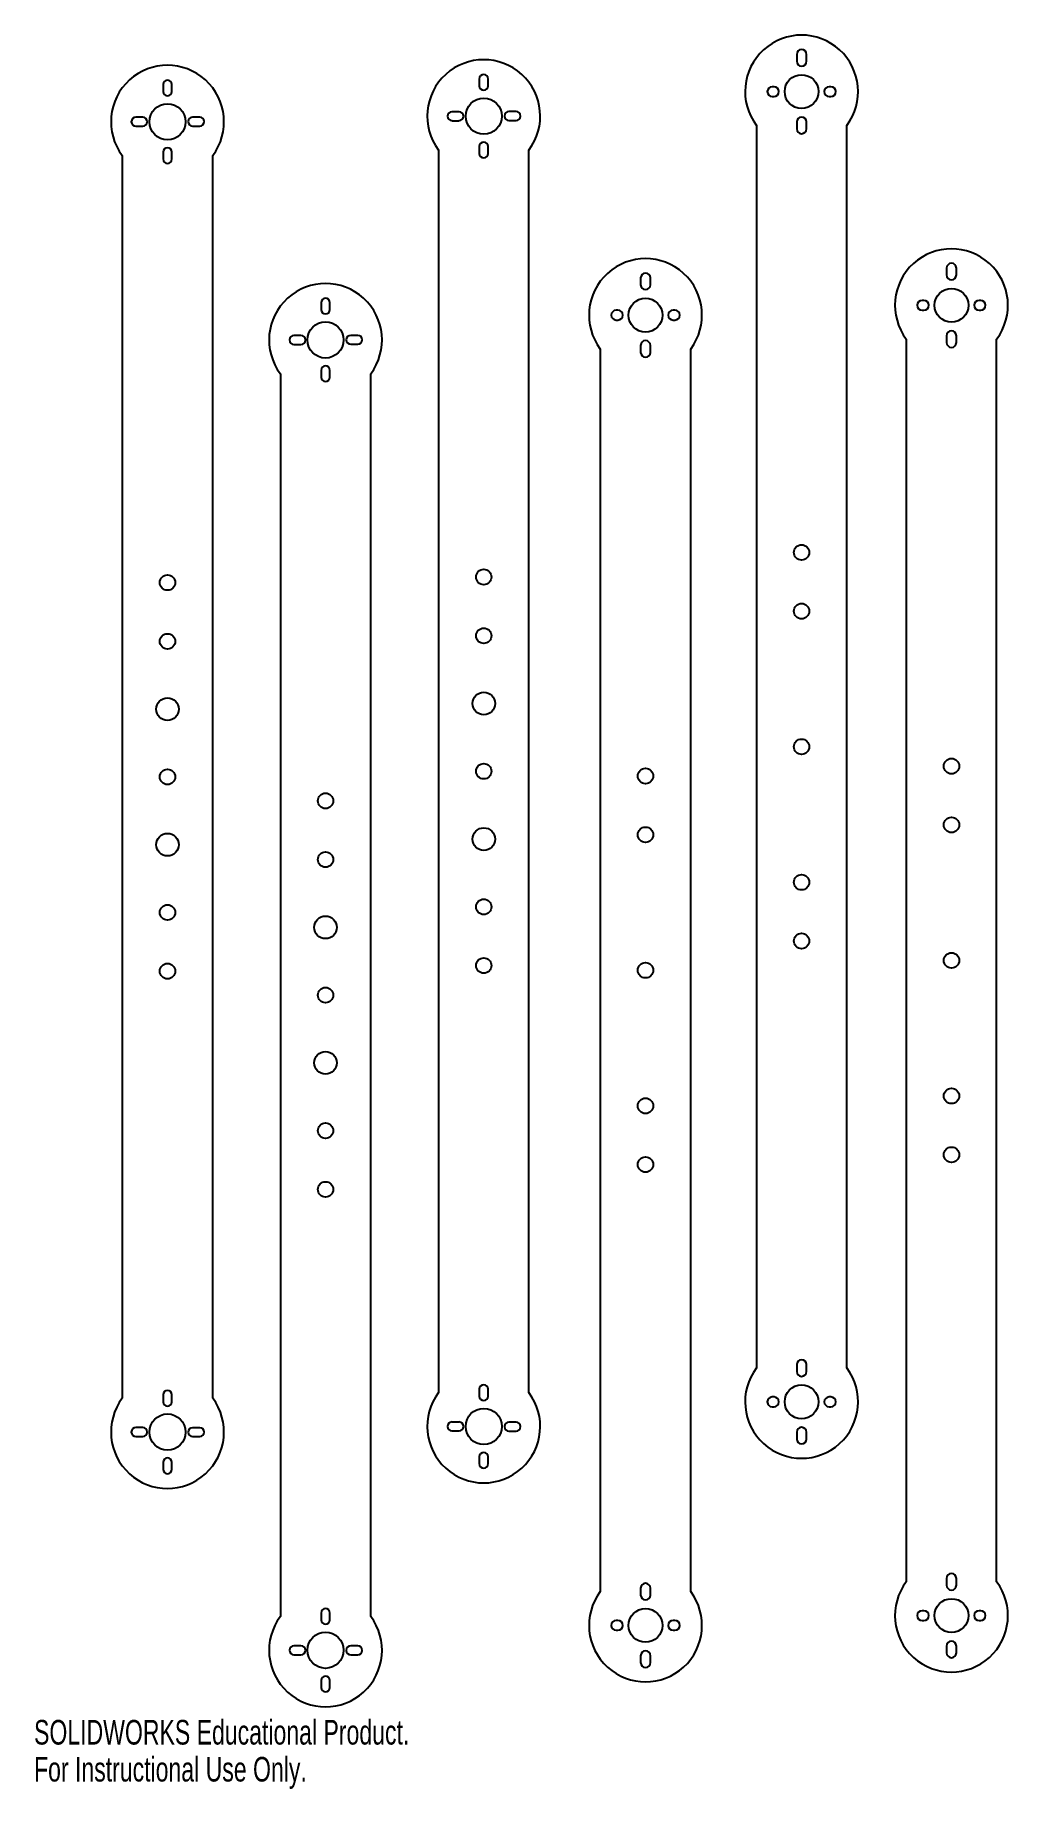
# Model space of a CAD drawing. Header units: inches. Extents: x 0 to 10.8, y 0 to 19.4.
import ezdxf

# ---------------------------------------------------------------- set-up
doc = ezdxf.new("R2010")
doc.units = ezdxf.units.IN
doc.header["$MEASUREMENT"] = 0
doc.styles.add('SLDTEXTSTYLE0', font='TXT', dxfattribs={"width": 0.7})

msp = doc.modelspace()

# ---------------------------------------------------------------- linework, layer by layer
at = {"color": 7, "linetype": 'Continuous', "lineweight": 25}
for p, q in [((8.44, 19.192), (8.44, 19.116)), ((8.548, 19.116), (8.548, 19.192)), ((1.428, 18.858), (1.428, 18.782)), ((1.526, 18.782), (1.526, 18.858)), ((4.927, 18.919), (4.927, 18.844)), ((5.026, 18.844), (5.026, 18.919)), ((8.189, 18.834), (8.169, 18.834)), ((8.819, 18.834), (8.799, 18.834)), ((8.169, 18.726), (8.189, 18.726)), ((8.799, 18.726), (8.819, 18.726)), ((1.204, 18.495), (1.126, 18.495)), ((1.834, 18.497), (1.755, 18.497)), ((4.704, 18.557), (4.625, 18.557)), ((4.625, 18.458), (4.704, 18.458)), ((5.334, 18.559), (5.255, 18.559)), ((5.255, 18.46), (5.334, 18.46)), ((8.44, 18.444), (8.44, 18.368)), ((8.548, 18.368), (8.548, 18.444)), ((1.126, 18.397), (1.204, 18.397)), ((1.755, 18.399), (1.834, 18.399)), ((7.994, 18.405), (7.994, 4.655)), ((8.994, 4.655), (8.994, 18.405)), ((0.977, 18.071), (0.977, 4.321)), ((1.428, 18.11), (1.428, 18.034)), ((1.526, 18.034), (1.526, 18.11)), ((1.977, 4.321), (1.977, 18.071)), ((4.477, 18.133), (4.477, 4.383)), ((4.927, 18.171), (4.927, 18.096)), ((5.026, 18.096), (5.026, 18.171)), ((5.477, 4.383), (5.477, 18.133)), ((6.713, 16.718), (6.713, 16.642)), ((6.821, 16.642), (6.821, 16.718)), ((10.099, 16.826), (10.099, 16.751)), ((10.207, 16.751), (10.207, 16.826)), ((3.177, 16.443), (3.177, 16.368)), ((3.275, 16.368), (3.275, 16.443)), ((6.462, 16.36), (6.442, 16.36)), ((7.092, 16.36), (7.072, 16.36)), ((9.848, 16.469), (9.828, 16.469)), ((9.828, 16.36), (9.848, 16.36)), ((10.477, 16.469), (10.458, 16.469)), ((10.458, 16.36), (10.477, 16.36)), ((6.442, 16.252), (6.462, 16.252)), ((7.072, 16.252), (7.092, 16.252)), ((2.954, 16.081), (2.875, 16.081)), ((2.875, 15.982), (2.954, 15.982)), ((3.584, 16.082), (3.505, 16.082)), ((3.505, 15.984), (3.584, 15.984)), ((6.267, 15.931), (6.267, 2.181)), ((6.713, 15.97), (6.713, 15.894)), ((6.821, 15.894), (6.821, 15.97)), ((7.267, 2.181), (7.267, 15.931)), ((9.653, 16.04), (9.653, 2.29)), ((10.099, 16.078), (10.099, 16.003)), ((10.207, 16.003), (10.207, 16.078)), ((10.653, 2.29), (10.653, 16.04)), ((2.726, 15.656), (2.726, 1.906)), ((3.177, 15.695), (3.177, 15.62)), ((3.275, 15.62), (3.275, 15.695)), ((3.726, 1.906), (3.726, 15.656)), ((8.44, 4.692), (8.44, 4.616)), ((8.548, 4.616), (8.548, 4.692)), ((1.428, 4.358), (1.428, 4.282)), ((1.526, 4.282), (1.526, 4.358)), ((4.927, 4.419), (4.927, 4.344)), ((5.026, 4.344), (5.026, 4.419)), ((8.189, 4.334), (8.169, 4.334)), ((8.819, 4.334), (8.799, 4.334)), ((8.169, 4.226), (8.189, 4.226)), ((8.799, 4.226), (8.819, 4.226)), ((1.204, 3.995), (1.126, 3.995)), ((1.126, 3.897), (1.204, 3.897)), ((1.834, 3.994), (1.755, 3.994)), ((1.755, 3.895), (1.834, 3.895)), ((4.704, 4.057), (4.625, 4.057)), ((4.625, 3.958), (4.704, 3.958)), ((5.334, 4.055), (5.255, 4.055)), ((5.255, 3.957), (5.334, 3.957)), ((8.44, 3.944), (8.44, 3.868)), ((8.548, 3.868), (8.548, 3.944)), ((1.428, 3.61), (1.428, 3.534)), ((1.526, 3.534), (1.526, 3.61)), ((4.927, 3.671), (4.927, 3.596)), ((5.026, 3.596), (5.026, 3.671)), ((6.713, 2.218), (6.713, 2.142)), ((6.821, 2.142), (6.821, 2.218)), ((10.099, 2.326), (10.099, 2.251)), ((10.207, 2.251), (10.207, 2.326)), ((3.177, 1.943), (3.177, 1.868)), ((3.275, 1.868), (3.275, 1.943)), ((9.848, 1.969), (9.828, 1.969)), ((10.477, 1.969), (10.458, 1.969)), ((6.462, 1.86), (6.442, 1.86)), ((6.442, 1.752), (6.462, 1.752)), ((7.092, 1.86), (7.072, 1.86)), ((7.072, 1.752), (7.092, 1.752)), ((9.828, 1.86), (9.848, 1.86)), ((10.458, 1.86), (10.477, 1.86)), ((2.954, 1.581), (2.875, 1.581)), ((3.584, 1.579), (3.505, 1.579)), ((10.099, 1.578), (10.099, 1.503)), ((10.207, 1.503), (10.207, 1.578)), ((2.875, 1.482), (2.954, 1.482)), ((3.505, 1.48), (3.584, 1.48)), ((6.713, 1.47), (6.713, 1.394)), ((6.821, 1.394), (6.821, 1.47)), ((3.177, 1.195), (3.177, 1.12)), ((3.275, 1.12), (3.275, 1.195))]:
    msp.add_line(p, q, dxfattribs=at)
for centre, radius in [((8.494, 18.78), 0.187), ((1.477, 18.446), 0.2), ((4.977, 18.508), 0.2), ((10.153, 16.415), 0.187), ((6.767, 16.306), 0.187), ((3.226, 16.031), 0.2), ((8.494, 13.68), 0.085), ((1.477, 13.346), 0.085), ((4.977, 13.408), 0.085), ((8.494, 13.03), 0.085), ((4.977, 12.758), 0.085), ((1.477, 12.696), 0.085), ((1.477, 11.946), 0.125), ((4.977, 12.008), 0.125), ((8.494, 11.53), 0.085), ((1.477, 11.196), 0.085), ((4.977, 11.258), 0.085), ((6.767, 11.206), 0.085), ((10.153, 11.315), 0.085), ((3.226, 10.931), 0.085), ((10.153, 10.665), 0.085), ((1.477, 10.446), 0.125), ((4.977, 10.508), 0.125), ((6.767, 10.556), 0.085), ((3.226, 10.281), 0.085), ((8.494, 10.03), 0.085), ((1.477, 9.696), 0.085), ((4.977, 9.758), 0.085), ((3.226, 9.531), 0.125), ((8.494, 9.38), 0.085), ((1.477, 9.046), 0.085), ((4.977, 9.108), 0.085), ((6.767, 9.056), 0.085), ((10.153, 9.165), 0.085), ((3.226, 8.781), 0.085), ((3.226, 8.031), 0.125), ((6.767, 7.556), 0.085), ((10.153, 7.665), 0.085), ((3.226, 7.281), 0.085), ((6.767, 6.906), 0.085), ((10.153, 7.015), 0.085), ((3.226, 6.631), 0.085), ((8.494, 4.28), 0.187), ((1.477, 3.946), 0.2), ((4.977, 4.008), 0.2), ((6.767, 1.806), 0.187), ((10.153, 1.915), 0.187), ((3.226, 1.531), 0.2)]:
    msp.add_circle(centre, radius, dxfattribs=at)
for centre, radius, start, end in [((8.494, 18.78), 0.625, 323.1301, 216.8699), ((8.494, 19.192), 0.0541, 0, 180), ((1.477, 18.446), 0.625, 323.1301, 216.8699), ((4.977, 18.508), 0.625, 323.1301, 216.8699), ((8.494, 19.116), 0.0541, 180, 0), ((1.477, 18.858), 0.0492, 0, 180), ((4.977, 18.919), 0.0492, 0, 180), ((4.977, 18.844), 0.0492, 180, 0), ((8.169, 18.78), 0.0541, 90, 270), ((8.189, 18.78), 0.0541, 270, 90), ((8.799, 18.78), 0.0541, 90, 270), ((8.819, 18.78), 0.0541, 270, 90), ((1.477, 18.782), 0.0492, 180, 0), ((1.126, 18.446), 0.0492, 90, 270), ((1.204, 18.446), 0.0492, 270, 90), ((1.755, 18.448), 0.0492, 90, 270), ((1.834, 18.448), 0.0492, 270, 90), ((4.625, 18.508), 0.0492, 90, 270), ((4.704, 18.508), 0.0492, 270, 90), ((5.255, 18.509), 0.0492, 90, 270), ((5.334, 18.509), 0.0492, 270, 90), ((8.494, 18.444), 0.0541, 0, 180), ((8.494, 18.368), 0.0541, 180, 0), ((1.477, 18.11), 0.0492, 0, 180), ((4.977, 18.171), 0.0492, 0, 180), ((4.977, 18.096), 0.0492, 180, 0), ((1.477, 18.034), 0.0492, 180, 0), ((6.767, 16.306), 0.625, 323.1301, 216.8699), ((10.153, 16.415), 0.625, 323.1301, 216.8699), ((6.767, 16.718), 0.0541, 0, 180), ((10.153, 16.826), 0.0541, 0, 180), ((10.153, 16.751), 0.0541, 180, 0), ((3.226, 16.031), 0.625, 323.1301, 216.8699), ((6.767, 16.642), 0.0541, 180, 0), ((3.226, 16.443), 0.0492, 0, 180), ((3.226, 16.368), 0.0492, 180, 0), ((6.442, 16.306), 0.0541, 90, 270), ((6.462, 16.306), 0.0541, 270, 90), ((7.072, 16.306), 0.0541, 90, 270), ((7.092, 16.306), 0.0541, 270, 90), ((9.828, 16.415), 0.0541, 90, 270), ((9.848, 16.415), 0.0541, 270, 90), ((10.458, 16.415), 0.0541, 90, 270), ((10.477, 16.415), 0.0541, 270, 90), ((10.153, 16.078), 0.0541, 0, 180), ((2.875, 16.031), 0.0492, 90, 270), ((2.954, 16.031), 0.0492, 270, 90), ((3.505, 16.033), 0.0492, 90, 270), ((3.584, 16.033), 0.0492, 270, 90), ((6.767, 15.97), 0.0541, 0, 180), ((10.153, 16.003), 0.0541, 180, 0), ((3.226, 15.695), 0.0492, 0, 180), ((6.767, 15.894), 0.0541, 180, 0), ((3.226, 15.62), 0.0492, 180, 0), ((8.494, 4.692), 0.0541, 0, 180), ((4.977, 4.419), 0.0492, 0, 180), ((8.494, 4.28), 0.625, 143.1301, 36.8699), ((8.494, 4.616), 0.0541, 180, 0), ((1.477, 3.946), 0.625, 143.1301, 36.8699), ((1.477, 4.358), 0.0492, 0, 180), ((1.477, 4.282), 0.0492, 180, 0), ((4.977, 4.008), 0.625, 143.1301, 36.8699), ((4.977, 4.344), 0.0492, 180, 0), ((8.169, 4.28), 0.0541, 90, 270), ((8.189, 4.28), 0.0541, 270, 90), ((8.799, 4.28), 0.0541, 90, 270), ((8.819, 4.28), 0.0541, 270, 90), ((1.126, 3.946), 0.0492, 90, 270), ((1.204, 3.946), 0.0492, 270, 90), ((1.755, 3.945), 0.0492, 90, 270), ((1.834, 3.945), 0.0492, 270, 90), ((4.625, 4.008), 0.0492, 90, 270), ((4.704, 4.008), 0.0492, 270, 90), ((5.255, 4.006), 0.0492, 90, 270), ((5.334, 4.006), 0.0492, 270, 90), ((8.494, 3.944), 0.0541, 0, 180), ((4.977, 3.671), 0.0492, 0, 180), ((8.494, 3.868), 0.0541, 180, 360), ((1.477, 3.61), 0.0492, 0, 180), ((1.477, 3.534), 0.0492, 180, 360), ((4.977, 3.596), 0.0492, 180, 360), ((10.153, 2.326), 0.0541, 0, 180), ((6.767, 1.806), 0.625, 143.1301, 36.8699), ((6.767, 2.218), 0.0541, 0, 180), ((6.767, 2.142), 0.0541, 180, 0), ((10.153, 1.915), 0.625, 143.1301, 36.8699), ((10.153, 2.251), 0.0541, 180, 0), ((3.226, 1.943), 0.0492, 0, 180), ((9.828, 1.915), 0.0541, 90, 270), ((9.848, 1.915), 0.0541, 270, 90), ((10.458, 1.915), 0.0541, 90, 270), ((10.477, 1.915), 0.0541, 270, 90), ((3.226, 1.531), 0.625, 143.1301, 36.8699), ((3.226, 1.868), 0.0492, 180, 0), ((6.442, 1.806), 0.0541, 90, 270), ((6.462, 1.806), 0.0541, 270, 90), ((7.072, 1.806), 0.0541, 90, 270), ((7.092, 1.806), 0.0541, 270, 90), ((2.875, 1.531), 0.0492, 90, 270), ((2.954, 1.531), 0.0492, 270, 90), ((3.505, 1.53), 0.0492, 90, 270), ((3.584, 1.53), 0.0492, 270, 90), ((10.153, 1.578), 0.0541, 0, 180), ((6.767, 1.47), 0.0541, 0, 180), ((6.767, 1.394), 0.0541, 180, 360), ((10.153, 1.503), 0.0541, 180, 360), ((3.226, 1.195), 0.0492, 0, 180), ((3.226, 1.12), 0.0492, 180, 360)]:
    msp.add_arc(centre, radius, start, end, dxfattribs=at)

# ---------------------------------------------------------------- texts
at = {"color": 7, "linetype": 'Continuous', "char_height": 0.27244, "attachment_point": 1, "style": 'SLDTEXTSTYLE0'}
for s, insert in [('SOLIDWORKS Educational Product.', (0, 0.76)), ('For Instructional Use Only.', (0, 0.351))]:
    msp.add_mtext(s, dxfattribs=dict(at, insert=insert))

doc.saveas('drawing.dxf')
